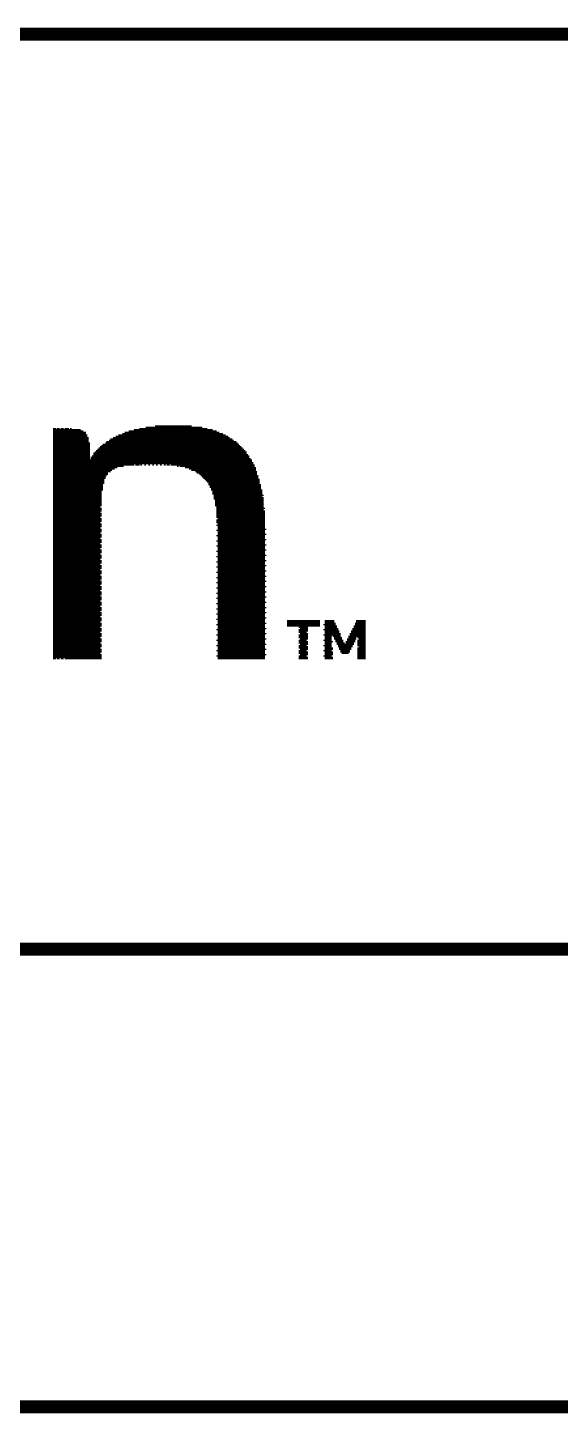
# Model space of a CAD drawing. Extents: x -163 to 81, y -104 to 74.
# Drawn here: x -39.39 to -29.04, y -103.63 to -76.71 of the extents above; entities that cross this region are included whole.
import ezdxf

# ---------------------------------------------------------------- set-up
doc = ezdxf.new("R2010")
doc.units = 0
doc.layers.add('DF_TITLE_BLOCK', color=85, linetype='CONTINUOUS')

msp = doc.modelspace()

# ---------------------------------------------------------------- linework, layer by layer
at = {"layer": 'DF_TITLE_BLOCK', "const_width": 0.254}
for points in [[(-92.329, -103.505), (47.371, -103.505), (47.371, -76.835), (-92.329, -76.835), (-92.329, -103.505)], [(-92.329, -94.615), (47.244, -94.615)]]:
    msp.add_lwpolyline(points, dxfattribs=at)
at = {"layer": 'DF_TITLE_BLOCK'}
for points in [[(-38.9001, -84.4931), (-38.8493, -84.4931)], [(-38.9001, -84.5185), (-38.3667, -84.5185)], [(-38.8239, -84.4931), (-38.7731, -84.4931)], [(-38.7477, -84.4931), (-38.6969, -84.4931)], [(-38.6715, -84.4931), (-38.5953, -84.4931)], [(-38.5699, -84.4931), (-38.5445, -84.4931)], [(-37.3253, -84.5185), (-35.8013, -84.5185)], [(-37.2237, -84.4931), (-35.9029, -84.4931)], [(-37.0967, -84.4677), (-36.0045, -84.4677)], [(-36.9189, -84.4423), (-36.2077, -84.4423)], [(-38.9001, -84.5439), (-38.3159, -84.5439)], [(-38.9001, -84.5693), (-38.2651, -84.5693)], [(-38.9001, -84.5947), (-38.2651, -84.5947)], [(-38.9001, -84.6201), (-38.2397, -84.6201)], [(-38.9001, -84.6455), (-38.2397, -84.6455)], [(-38.9001, -84.6709), (-38.2143, -84.6709)], [(-38.9001, -84.6963), (-38.2143, -84.6963)], [(-38.9001, -84.7217), (-38.2143, -84.7217)], [(-38.9001, -84.7471), (-38.2143, -84.7471)], [(-38.9001, -84.7725), (-38.1889, -84.7725)], [(-38.9001, -84.7979), (-38.1889, -84.7979)], [(-37.9349, -84.7979), (-35.2933, -84.7979)], [(-37.8841, -84.7725), (-35.3187, -84.7725)], [(-37.8587, -84.7471), (-35.3441, -84.7471)], [(-37.8079, -84.7217), (-35.3949, -84.7217)], [(-37.7825, -84.6963), (-35.4203, -84.6963)], [(-37.7317, -84.6709), (-35.4711, -84.6709)], [(-37.6809, -84.6455), (-35.4965, -84.6455)], [(-37.6301, -84.6201), (-35.5473, -84.6201)], [(-37.5539, -84.5947), (-35.5981, -84.5947)], [(-37.5031, -84.5693), (-35.6743, -84.5693)], [(-37.4269, -84.5439), (-35.7251, -84.5439)], [(-38.9001, -84.8233), (-38.1889, -84.8233)], [(-38.9001, -84.8487), (-38.1889, -84.8487)], [(-38.9001, -84.8741), (-38.1889, -84.8741)], [(-38.9001, -84.8995), (-38.1889, -84.8995)], [(-38.9001, -84.9249), (-38.1889, -84.9249)], [(-38.9001, -84.9503), (-38.1889, -84.9503)], [(-38.9001, -84.9757), (-38.1889, -84.9757)], [(-38.9001, -85.0011), (-38.1889, -85.0011)], [(-38.9001, -85.0265), (-38.1889, -85.0265)], [(-38.9001, -85.0519), (-38.1889, -85.0519)], [(-38.9001, -85.0773), (-38.1889, -85.0773)], [(-38.1635, -85.0519), (-35.0901, -85.0519)], [(-38.1635, -85.0773), (-35.0647, -85.0773)], [(-38.1381, -85.0265), (-35.0901, -85.0265)], [(-38.1127, -84.9757), (-35.1409, -84.9757)], [(-38.1127, -85.0011), (-35.1155, -85.0011)], [(-38.0873, -84.9503), (-35.1409, -84.9503)], [(-38.0619, -84.9249), (-35.1663, -84.9249)], [(-38.0365, -84.8995), (-35.1917, -84.8995)], [(-38.0111, -84.8741), (-35.2171, -84.8741)], [(-37.9857, -84.8487), (-35.2425, -84.8487)], [(-37.9603, -84.8233), (-35.2679, -84.8233)], [(-38.9001, -85.1027), (-35.0393, -85.1027)], [(-38.9001, -85.1281), (-35.0393, -85.1281)], [(-38.9001, -85.1535), (-35.0139, -85.1535)], [(-38.9001, -85.1789), (-35.0139, -85.1789)], [(-38.9001, -85.2043), (-37.3253, -85.2043)], [(-38.9001, -85.2297), (-37.5285, -85.2297)], [(-38.9001, -85.2551), (-37.6555, -85.2551)], [(-38.9001, -85.2805), (-37.7063, -85.2805)], [(-38.9001, -85.3059), (-37.7571, -85.3059)], [(-38.9001, -85.3313), (-37.7825, -85.3313)], [(-37.2999, -85.2043), (-37.2237, -85.2043)], [(-37.1983, -85.2043), (-37.1729, -85.2043)], [(-37.1221, -85.2043), (-37.0967, -85.2043)], [(-37.0459, -85.2043), (-37.0205, -85.2043)], [(-36.9697, -85.2043), (-36.9443, -85.2043)], [(-36.8935, -85.2043), (-36.8681, -85.2043)], [(-36.8173, -85.2043), (-36.7919, -85.2043)], [(-36.7411, -85.2043), (-36.7157, -85.2043)], [(-36.6903, -85.2043), (-36.6395, -85.2043)], [(-36.6141, -85.2043), (-34.9885, -85.2043)], [(-36.4871, -85.2297), (-36.4617, -85.2297)], [(-36.4363, -85.2297), (-34.9885, -85.2297)], [(-36.3347, -85.2551), (-34.9631, -85.2551)], [(-36.2585, -85.2805), (-34.9631, -85.2805)], [(-36.2077, -85.3059), (-34.9631, -85.3059)], [(-36.1315, -85.3313), (-34.9377, -85.3313)], [(-38.9001, -85.3567), (-37.8333, -85.3567)], [(-38.9001, -85.3821), (-37.8333, -85.3821)], [(-38.9001, -85.4075), (-37.8587, -85.4075)], [(-38.9001, -85.4329), (-37.8841, -85.4329)], [(-38.9001, -85.4583), (-37.8841, -85.4583)], [(-38.9001, -85.4837), (-37.9095, -85.4837)], [(-38.9001, -85.5091), (-37.9095, -85.5091)], [(-38.9001, -85.5345), (-37.9095, -85.5345)], [(-38.9001, -85.5599), (-37.9095, -85.5599)], [(-38.9001, -85.5853), (-37.9349, -85.5853)], [(-38.9001, -85.6107), (-37.9349, -85.6107)], [(-36.1061, -85.3567), (-34.9377, -85.3567)], [(-36.0553, -85.3821), (-34.9377, -85.3821)], [(-36.0299, -85.4075), (-34.9123, -85.4075)], [(-36.0045, -85.4329), (-34.9123, -85.4329)], [(-35.9791, -85.4583), (-34.9123, -85.4583)], [(-35.9537, -85.4837), (-34.8869, -85.4837)], [(-35.9283, -85.5091), (-34.8869, -85.5091)], [(-35.9029, -85.5345), (-34.8869, -85.5345)], [(-35.8775, -85.5599), (-34.8869, -85.5599)], [(-35.8775, -85.5853), (-34.8615, -85.5853)], [(-35.8521, -85.6107), (-34.8615, -85.6107)], [(-38.9001, -85.6361), (-37.9349, -85.6361)], [(-38.9001, -85.6615), (-37.9349, -85.6615)], [(-38.9001, -85.6869), (-37.9349, -85.6869)], [(-38.9001, -85.7123), (-37.9603, -85.7123)], [(-38.9001, -85.7377), (-37.9603, -85.7377)], [(-38.9001, -85.7631), (-37.9603, -85.7631)], [(-38.9001, -85.7885), (-37.9603, -85.7885)], [(-38.9001, -85.8139), (-37.9603, -85.8139)], [(-38.9001, -85.8393), (-37.9603, -85.8393)], [(-38.9001, -85.8647), (-37.9603, -85.8647)], [(-35.8521, -85.6361), (-34.8615, -85.6361)], [(-35.8267, -85.6615), (-34.8615, -85.6615)], [(-35.8267, -85.6869), (-34.8361, -85.6869)], [(-35.8013, -85.7123), (-34.8361, -85.7123)], [(-35.8013, -85.7377), (-34.8361, -85.7377)], [(-35.8013, -85.7631), (-34.8361, -85.7631)], [(-35.7759, -85.7885), (-34.8107, -85.7885)], [(-35.7759, -85.8139), (-34.8361, -85.8139)], [(-35.7759, -85.8393), (-34.8107, -85.8393)], [(-35.7759, -85.8647), (-34.8107, -85.8647)], [(-38.9001, -85.8901), (-37.9603, -85.8901)], [(-38.9001, -85.9155), (-37.9603, -85.9155)], [(-38.9001, -85.9409), (-37.9603, -85.9409)], [(-38.9001, -85.9663), (-37.9603, -85.9663)], [(-38.9001, -85.9917), (-37.9603, -85.9917)], [(-38.9001, -86.0171), (-37.9857, -86.0171)], [(-38.9001, -86.0425), (-37.9603, -86.0425)], [(-38.9001, -86.0679), (-37.9603, -86.0679)], [(-38.9001, -86.0933), (-37.9603, -86.0933)], [(-38.9001, -86.1187), (-37.9857, -86.1187)], [(-38.9001, -86.1441), (-37.9603, -86.1441)], [(-35.7505, -85.8901), (-34.8107, -85.8901)], [(-35.7505, -85.9155), (-34.8107, -85.9155)], [(-35.7505, -85.9409), (-34.8107, -85.9409)], [(-35.7505, -85.9663), (-34.8107, -85.9663)], [(-35.7505, -85.9917), (-34.8107, -85.9917)], [(-35.7251, -86.0171), (-34.8107, -86.0171)], [(-35.7251, -86.0425), (-34.7853, -86.0425)], [(-35.7251, -86.0679), (-34.8107, -86.0679)], [(-35.7251, -86.0933), (-34.7853, -86.0933)], [(-35.7251, -86.1187), (-34.7853, -86.1187)], [(-35.7251, -86.1441), (-34.7853, -86.1441)], [(-38.9001, -86.1695), (-37.9603, -86.1695)], [(-38.9001, -86.1949), (-37.9603, -86.1949)], [(-38.9001, -86.2203), (-37.9857, -86.2203)], [(-38.9001, -86.2457), (-37.9603, -86.2457)], [(-38.9001, -86.2711), (-37.9603, -86.2711)], [(-38.9001, -86.2965), (-37.9603, -86.2965)], [(-38.9001, -86.3219), (-37.9857, -86.3219)], [(-38.9001, -86.3473), (-37.9603, -86.3473)], [(-38.9001, -86.3727), (-37.9603, -86.3727)], [(-38.9001, -86.3981), (-37.9603, -86.3981)], [(-38.9001, -86.4235), (-37.9857, -86.4235)], [(-35.7251, -86.1695), (-34.7853, -86.1695)], [(-35.7251, -86.1949), (-34.7853, -86.1949)], [(-35.7251, -86.2203), (-34.7853, -86.2203)], [(-35.7251, -86.2711), (-34.7853, -86.2711)], [(-35.7251, -86.2965), (-34.7853, -86.2965)], [(-35.7251, -86.3219), (-34.7853, -86.3219)], [(-35.7251, -86.3727), (-34.7853, -86.3727)], [(-35.6997, -86.2457), (-34.7853, -86.2457)], [(-35.6997, -86.3473), (-34.7853, -86.3473)], [(-35.6997, -86.3981), (-34.7853, -86.3981)], [(-35.6997, -86.4235), (-34.7853, -86.4235)], [(-38.9001, -86.4489), (-37.9603, -86.4489)], [(-38.9001, -86.4743), (-37.9603, -86.4743)], [(-38.9001, -86.4997), (-37.9603, -86.4997)], [(-38.9001, -86.5251), (-37.9857, -86.5251)], [(-38.9001, -86.5505), (-37.9603, -86.5505)], [(-38.9001, -86.5759), (-37.9603, -86.5759)], [(-38.9001, -86.6013), (-37.9603, -86.6013)], [(-38.9001, -86.6267), (-37.9857, -86.6267)], [(-38.9001, -86.6521), (-37.9603, -86.6521)], [(-38.9001, -86.6775), (-37.9603, -86.6775)], [(-35.7251, -86.4743), (-34.7853, -86.4743)], [(-35.7251, -86.5759), (-34.7853, -86.5759)], [(-35.7251, -86.6775), (-34.7853, -86.6775)], [(-35.6997, -86.4489), (-34.7599, -86.4489)], [(-35.6997, -86.4997), (-34.7853, -86.4997)], [(-35.6997, -86.5251), (-34.7853, -86.5251)], [(-35.6997, -86.5505), (-34.7599, -86.5505)], [(-35.6997, -86.6013), (-34.7853, -86.6013)], [(-35.6997, -86.6267), (-34.7853, -86.6267)], [(-35.6997, -86.6521), (-34.7599, -86.6521)], [(-38.9001, -86.7029), (-37.9603, -86.7029)], [(-38.9001, -86.7283), (-37.9857, -86.7283)], [(-38.9001, -86.7537), (-37.9603, -86.7537)], [(-38.9001, -86.7791), (-37.9603, -86.7791)], [(-38.9001, -86.8045), (-37.9603, -86.8045)], [(-38.9001, -86.8299), (-37.9857, -86.8299)], [(-38.9001, -86.8553), (-37.9603, -86.8553)], [(-38.9001, -86.8807), (-37.9603, -86.8807)], [(-38.9001, -86.9061), (-37.9603, -86.9061)], [(-38.9001, -86.9315), (-37.9857, -86.9315)], [(-38.9001, -86.9569), (-37.9603, -86.9569)], [(-35.7251, -86.7791), (-34.7853, -86.7791)], [(-35.7251, -86.8807), (-34.7853, -86.8807)], [(-35.6997, -86.7029), (-34.7853, -86.7029)], [(-35.6997, -86.7283), (-34.7853, -86.7283)], [(-35.6997, -86.7537), (-34.7599, -86.7537)], [(-35.6997, -86.8045), (-34.7853, -86.8045)], [(-35.6997, -86.8299), (-34.7853, -86.8299)], [(-35.6997, -86.8553), (-34.7599, -86.8553)], [(-35.6997, -86.9061), (-34.7853, -86.9061)], [(-35.6997, -86.9315), (-34.7853, -86.9315)], [(-35.6997, -86.9569), (-34.7599, -86.9569)], [(-38.9001, -86.9823), (-37.9603, -86.9823)], [(-38.9001, -87.0077), (-37.9603, -87.0077)], [(-38.9001, -87.0331), (-37.9857, -87.0331)], [(-38.9001, -87.0585), (-37.9603, -87.0585)], [(-38.9001, -87.0839), (-37.9603, -87.0839)], [(-38.9001, -87.1093), (-37.9603, -87.1093)], [(-38.9001, -87.1347), (-37.9857, -87.1347)], [(-38.9001, -87.1601), (-37.9603, -87.1601)], [(-38.9001, -87.1855), (-37.9603, -87.1855)], [(-38.9001, -87.2109), (-37.9603, -87.2109)], [(-35.7251, -86.9823), (-34.7853, -86.9823)], [(-35.7251, -87.0839), (-34.7853, -87.0839)], [(-35.7251, -87.1855), (-34.7853, -87.1855)], [(-35.6997, -87.0077), (-34.7853, -87.0077)], [(-35.6997, -87.0331), (-34.7853, -87.0331)], [(-35.6997, -87.0585), (-34.7599, -87.0585)], [(-35.6997, -87.1093), (-34.7853, -87.1093)], [(-35.6997, -87.1347), (-34.7853, -87.1347)], [(-35.6997, -87.1601), (-34.7599, -87.1601)], [(-35.6997, -87.2109), (-34.7853, -87.2109)], [(-38.9001, -87.2363), (-37.9857, -87.2363)], [(-38.9001, -87.2617), (-37.9603, -87.2617)], [(-38.9001, -87.2871), (-37.9603, -87.2871)], [(-38.9001, -87.3125), (-37.9603, -87.3125)], [(-38.9001, -87.3379), (-37.9857, -87.3379)], [(-38.9001, -87.3633), (-37.9603, -87.3633)], [(-38.9001, -87.3887), (-37.9603, -87.3887)], [(-38.9001, -87.4141), (-37.9603, -87.4141)], [(-38.9001, -87.4395), (-37.9857, -87.4395)], [(-38.9001, -87.4649), (-37.9603, -87.4649)], [(-38.9001, -87.4903), (-37.9603, -87.4903)], [(-35.7251, -87.2871), (-34.7853, -87.2871)], [(-35.7251, -87.3887), (-34.7853, -87.3887)], [(-35.7251, -87.4903), (-34.7853, -87.4903)], [(-35.6997, -87.2363), (-34.7853, -87.2363)], [(-35.6997, -87.2617), (-34.7599, -87.2617)], [(-35.6997, -87.3125), (-34.7853, -87.3125)], [(-35.6997, -87.3379), (-34.7853, -87.3379)], [(-35.6997, -87.3633), (-34.7599, -87.3633)], [(-35.6997, -87.4141), (-34.7853, -87.4141)], [(-35.6997, -87.4395), (-34.7853, -87.4395)], [(-35.6997, -87.4649), (-34.7599, -87.4649)], [(-38.9001, -87.5157), (-37.9603, -87.5157)], [(-38.9001, -87.5411), (-37.9857, -87.5411)], [(-38.9001, -87.5665), (-37.9603, -87.5665)], [(-38.9001, -87.5919), (-37.9603, -87.5919)], [(-38.9001, -87.6173), (-37.9603, -87.6173)], [(-38.9001, -87.6427), (-37.9857, -87.6427)], [(-38.9001, -87.6681), (-37.9603, -87.6681)], [(-38.9001, -87.6935), (-37.9603, -87.6935)], [(-38.9001, -87.7189), (-37.9603, -87.7189)], [(-38.9001, -87.7443), (-37.9857, -87.7443)], [(-38.9001, -87.7697), (-37.9603, -87.7697)], [(-35.7251, -87.5919), (-34.7853, -87.5919)], [(-35.7251, -87.6935), (-34.7853, -87.6935)], [(-35.6997, -87.5157), (-34.7853, -87.5157)], [(-35.6997, -87.5411), (-34.7853, -87.5411)], [(-35.6997, -87.5665), (-34.7599, -87.5665)], [(-35.6997, -87.6173), (-34.7853, -87.6173)], [(-35.6997, -87.6427), (-34.7853, -87.6427)], [(-35.6997, -87.6681), (-34.7599, -87.6681)], [(-35.6997, -87.7189), (-34.7853, -87.7189)], [(-35.6997, -87.7443), (-34.7853, -87.7443)], [(-35.6997, -87.7697), (-34.7599, -87.7697)], [(-38.9001, -87.7951), (-37.9603, -87.7951)], [(-38.9001, -87.8205), (-37.9603, -87.8205)], [(-38.9001, -87.8459), (-37.9857, -87.8459)], [(-38.9001, -87.8713), (-37.9603, -87.8713)], [(-38.9001, -87.8967), (-37.9603, -87.8967)], [(-38.9001, -87.9221), (-37.9603, -87.9221)], [(-38.9001, -87.9475), (-37.9857, -87.9475)], [(-38.9001, -87.9729), (-37.9603, -87.9729)], [(-38.9001, -87.9983), (-37.9603, -87.9983)], [(-38.9001, -88.0237), (-37.9603, -88.0237)], [(-35.7251, -87.7951), (-34.7853, -87.7951)], [(-35.7251, -87.8967), (-34.7853, -87.8967)], [(-35.7251, -87.9983), (-34.7853, -87.9983)], [(-35.6997, -87.8205), (-34.7853, -87.8205)], [(-35.6997, -87.8459), (-34.7853, -87.8459)], [(-35.6997, -87.8713), (-34.7599, -87.8713)], [(-35.6997, -87.9221), (-34.7853, -87.9221)], [(-35.6997, -87.9475), (-34.7853, -87.9475)], [(-35.6997, -87.9729), (-34.7599, -87.9729)], [(-35.6997, -88.0237), (-34.7853, -88.0237)], [(-38.9001, -88.0491), (-37.9857, -88.0491)], [(-38.9001, -88.0745), (-37.9603, -88.0745)], [(-38.9001, -88.0999), (-37.9603, -88.0999)], [(-38.9001, -88.1253), (-37.9603, -88.1253)], [(-38.9001, -88.1507), (-37.9857, -88.1507)], [(-38.9001, -88.1761), (-37.9603, -88.1761)], [(-38.9001, -88.2015), (-37.9603, -88.2015)], [(-38.9001, -88.2269), (-37.9603, -88.2269)], [(-38.9001, -88.2523), (-37.9857, -88.2523)], [(-38.9001, -88.2777), (-37.9603, -88.2777)], [(-38.9001, -88.3031), (-37.9603, -88.3031)], [(-35.7251, -88.0999), (-34.7853, -88.0999)], [(-35.7251, -88.2015), (-34.7853, -88.2015)], [(-35.7251, -88.3031), (-34.7853, -88.3031)], [(-35.6997, -88.0491), (-34.7853, -88.0491)], [(-35.6997, -88.0745), (-34.7599, -88.0745)], [(-35.6997, -88.1253), (-34.7853, -88.1253)], [(-35.6997, -88.1507), (-34.7853, -88.1507)], [(-35.6997, -88.1761), (-34.7599, -88.1761)], [(-35.6997, -88.2269), (-34.7853, -88.2269)], [(-35.6997, -88.2523), (-34.7853, -88.2523)], [(-35.6997, -88.2777), (-34.7599, -88.2777)], [(-34.3535, -88.2269), (-33.7185, -88.2269)], [(-34.3535, -88.2523), (-33.7185, -88.2523)], [(-34.3535, -88.2777), (-33.7185, -88.2777)], [(-34.3535, -88.3031), (-33.7185, -88.3031)], [(-33.6423, -88.3031), (-33.4137, -88.3031)], [(-33.6169, -88.2269), (-33.4391, -88.2269)], [(-33.6169, -88.2523), (-33.4391, -88.2523)], [(-33.6169, -88.2777), (-33.4137, -88.2777)], [(-33.0327, -88.2777), (-32.8295, -88.2777)], [(-33.0327, -88.3031), (-32.8295, -88.3031)], [(-33.0073, -88.2269), (-32.8295, -88.2269)], [(-33.0073, -88.2523), (-32.8295, -88.2523)], [(-38.9001, -88.3285), (-37.9603, -88.3285)], [(-38.9001, -88.3539), (-37.9857, -88.3539)], [(-38.9001, -88.3793), (-37.9603, -88.3793)], [(-38.9001, -88.4047), (-37.9603, -88.4047)], [(-38.9001, -88.4301), (-37.9603, -88.4301)], [(-38.9001, -88.4555), (-37.9857, -88.4555)], [(-38.9001, -88.4809), (-37.9603, -88.4809)], [(-38.9001, -88.5063), (-37.9603, -88.5063)], [(-38.9001, -88.5317), (-37.9603, -88.5317)], [(-38.9001, -88.5571), (-37.9857, -88.5571)], [(-35.7251, -88.4047), (-34.7853, -88.4047)], [(-35.7251, -88.5063), (-34.7853, -88.5063)], [(-35.6997, -88.3285), (-34.7853, -88.3285)], [(-35.6997, -88.3539), (-34.7853, -88.3539)], [(-35.6997, -88.3793), (-34.7599, -88.3793)], [(-35.6997, -88.4301), (-34.7853, -88.4301)], [(-35.6997, -88.4555), (-34.7853, -88.4555)], [(-35.6997, -88.4809), (-34.7599, -88.4809)], [(-35.6997, -88.5317), (-34.7853, -88.5317)], [(-35.6997, -88.5571), (-34.7853, -88.5571)], [(-34.3535, -88.3285), (-33.7185, -88.3285)], [(-34.1249, -88.3539), (-33.9471, -88.3539)], [(-34.1249, -88.4047), (-33.9471, -88.4047)], [(-34.1249, -88.4301), (-33.9471, -88.4301)], [(-34.1249, -88.4555), (-33.9725, -88.4555)], [(-34.1249, -88.5063), (-33.9471, -88.5063)], [(-34.1249, -88.5317), (-33.9471, -88.5317)], [(-34.1249, -88.5571), (-33.9471, -88.5571)], [(-34.0995, -88.3793), (-33.9471, -88.3793)], [(-34.0995, -88.4809), (-33.9471, -88.4809)], [(-33.6423, -88.4047), (-33.3629, -88.4047)], [(-33.6423, -88.5063), (-33.3121, -88.5063)], [(-33.6169, -88.3285), (-33.3883, -88.3285)], [(-33.6169, -88.3539), (-33.3883, -88.3539)], [(-33.6169, -88.3793), (-33.3629, -88.3793)], [(-33.6169, -88.4301), (-33.3375, -88.4301)], [(-33.6169, -88.4555), (-33.3375, -88.4555)], [(-33.6169, -88.4809), (-33.3121, -88.4809)], [(-33.6169, -88.5317), (-33.4899, -88.5317)], [(-33.6169, -88.5571), (-33.4899, -88.5571)], [(-33.4645, -88.5317), (-33.3121, -88.5317)], [(-33.4391, -88.5571), (-33.2867, -88.5571)], [(-33.1597, -88.5317), (-32.8295, -88.5317)], [(-33.1597, -88.5571), (-33.0073, -88.5571)], [(-33.1343, -88.4809), (-32.8295, -88.4809)], [(-33.1343, -88.5063), (-32.8295, -88.5063)], [(-33.1089, -88.4301), (-32.8295, -88.4301)], [(-33.1089, -88.4555), (-32.8295, -88.4555)], [(-33.0835, -88.3793), (-32.8295, -88.3793)], [(-33.0835, -88.4047), (-32.8295, -88.4047)], [(-33.0581, -88.3285), (-32.8295, -88.3285)], [(-33.0581, -88.3539), (-32.8295, -88.3539)], [(-32.9819, -88.5571), (-32.8295, -88.5571)], [(-38.9001, -88.5825), (-37.9603, -88.5825)], [(-38.9001, -88.6079), (-37.9603, -88.6079)], [(-38.9001, -88.6333), (-37.9603, -88.6333)], [(-38.9001, -88.6587), (-37.9857, -88.6587)], [(-38.9001, -88.6841), (-37.9603, -88.6841)], [(-38.9001, -88.7095), (-37.9603, -88.7095)], [(-38.9001, -88.7349), (-37.9603, -88.7349)], [(-38.9001, -88.7603), (-37.9857, -88.7603)], [(-38.9001, -88.7857), (-37.9603, -88.7857)], [(-38.9001, -88.8111), (-37.9603, -88.8111)], [(-38.9001, -88.8365), (-37.9603, -88.8365)], [(-35.7251, -88.6079), (-34.7853, -88.6079)], [(-35.7251, -88.7095), (-34.7853, -88.7095)], [(-35.7251, -88.8111), (-34.7853, -88.8111)], [(-35.6997, -88.5825), (-34.7599, -88.5825)], [(-35.6997, -88.6333), (-34.7853, -88.6333)], [(-35.6997, -88.6587), (-34.7853, -88.6587)], [(-35.6997, -88.6841), (-34.7599, -88.6841)], [(-35.6997, -88.7349), (-34.7853, -88.7349)], [(-35.6997, -88.7603), (-34.7853, -88.7603)], [(-35.6997, -88.7857), (-34.7599, -88.7857)], [(-35.6997, -88.8365), (-34.7853, -88.8365)], [(-34.1249, -88.6079), (-33.9725, -88.6079)], [(-34.1249, -88.6333), (-33.9471, -88.6333)], [(-34.1249, -88.6587), (-33.9471, -88.6587)], [(-34.1249, -88.7095), (-33.9725, -88.7095)], [(-34.1249, -88.7349), (-33.9471, -88.7349)], [(-34.1249, -88.7603), (-33.9471, -88.7603)], [(-34.1249, -88.8111), (-33.9725, -88.8111)], [(-34.1249, -88.8365), (-33.9471, -88.8365)], [(-34.0995, -88.5825), (-33.9471, -88.5825)], [(-34.0995, -88.6841), (-33.9471, -88.6841)], [(-34.0995, -88.7857), (-33.9471, -88.7857)], [(-33.6423, -88.6079), (-33.4899, -88.6079)], [(-33.6423, -88.7095), (-33.4899, -88.7095)], [(-33.6423, -88.8111), (-33.4899, -88.8111)], [(-33.6169, -88.5825), (-33.4899, -88.5825)], [(-33.6169, -88.6333), (-33.4645, -88.6333)], [(-33.6169, -88.6587), (-33.4899, -88.6587)], [(-33.6169, -88.6841), (-33.4899, -88.6841)], [(-33.6169, -88.7349), (-33.4899, -88.7349)], [(-33.6169, -88.7603), (-33.4645, -88.7603)], [(-33.6169, -88.7857), (-33.4645, -88.7857)], [(-33.6169, -88.8365), (-33.4645, -88.8365)], [(-33.4391, -88.5825), (-33.2867, -88.5825)], [(-33.4137, -88.6079), (-33.2613, -88.6079)], [(-33.4137, -88.6333), (-33.2613, -88.6333)], [(-33.3883, -88.6587), (-33.2359, -88.6587)], [(-33.3883, -88.6841), (-33.0581, -88.6841)], [(-33.3629, -88.7095), (-33.0835, -88.7095)], [(-33.3629, -88.7349), (-33.0835, -88.7349)], [(-33.3375, -88.7603), (-33.1089, -88.7603)], [(-33.3375, -88.7857), (-33.1089, -88.7857)], [(-33.3121, -88.8111), (-33.1343, -88.8111)], [(-33.3121, -88.8365), (-33.1343, -88.8365)], [(-33.2105, -88.6333), (-33.0327, -88.6333)], [(-33.2105, -88.6587), (-33.0581, -88.6587)], [(-33.1851, -88.5825), (-33.0073, -88.5825)], [(-33.1851, -88.6079), (-33.0327, -88.6079)], [(-32.9819, -88.6079), (-32.8295, -88.6079)], [(-32.9819, -88.6333), (-32.8295, -88.6333)], [(-32.9819, -88.6587), (-32.8295, -88.6587)], [(-32.9819, -88.6841), (-32.8295, -88.6841)], [(-32.9819, -88.7095), (-32.8295, -88.7095)], [(-32.9819, -88.7603), (-32.8295, -88.7603)], [(-32.9819, -88.7857), (-32.8295, -88.7857)], [(-32.9819, -88.8111), (-32.8295, -88.8111)], [(-32.9819, -88.8365), (-32.8295, -88.8365)], [(-32.9565, -88.5825), (-32.8295, -88.5825)], [(-32.9565, -88.7349), (-32.8295, -88.7349)], [(-38.9001, -88.8619), (-37.9857, -88.8619)], [(-38.9001, -88.8873), (-37.9603, -88.8873)], [(-38.9001, -88.9127), (-37.9603, -88.9127)], [(-38.9001, -88.9381), (-37.9603, -88.9381)], [(-38.9001, -88.9635), (-38.8493, -88.9635)], [(-38.8239, -88.9635), (-38.7731, -88.9635)], [(-38.7477, -88.9635), (-38.6969, -88.9635)], [(-38.6715, -88.9635), (-37.9603, -88.9635)], [(-35.7251, -88.9127), (-34.7853, -88.9127)], [(-35.6997, -88.8619), (-34.7853, -88.8619)], [(-35.6997, -88.8873), (-34.7599, -88.8873)], [(-35.6997, -88.9381), (-34.7853, -88.9381)], [(-35.6997, -88.9635), (-34.7853, -88.9635)], [(-34.1249, -88.8619), (-33.9471, -88.8619)], [(-34.1249, -88.9127), (-33.9725, -88.9127)], [(-34.1249, -88.9381), (-33.9471, -88.9381)], [(-34.1249, -88.9635), (-33.9471, -88.9635)], [(-34.0995, -88.8873), (-33.9471, -88.8873)], [(-33.6423, -88.9127), (-33.4899, -88.9127)], [(-33.6169, -88.8619), (-33.4645, -88.8619)], [(-33.6169, -88.8873), (-33.4645, -88.8873)], [(-33.6169, -88.9381), (-33.4645, -88.9381)], [(-33.6169, -88.9635), (-33.4645, -88.9635)], [(-33.2867, -88.8619), (-33.1597, -88.8619)], [(-32.9819, -88.8619), (-32.8295, -88.8619)], [(-32.9819, -88.8873), (-32.8295, -88.8873)], [(-32.9819, -88.9127), (-32.8295, -88.9127)], [(-32.9819, -88.9381), (-32.8295, -88.9381)], [(-32.9819, -88.9635), (-32.8295, -88.9635)]]:
    msp.add_lwpolyline(points, dxfattribs=at)

doc.saveas('drawing.dxf')
